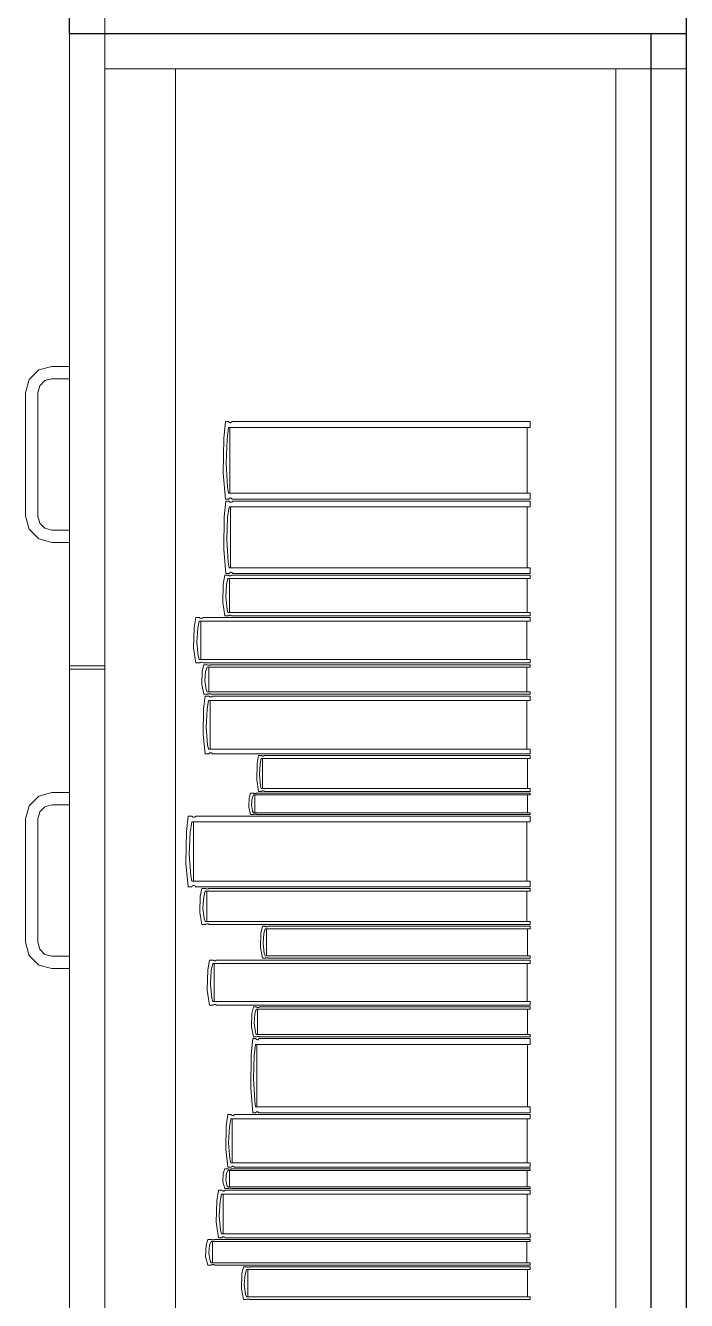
# Model space of a CAD drawing. Header units: inches. Extents: x -38 to 5698, y -33 to 92.
# Drawn here: x 128.308 to 128.683, y 35.536 to 36.26 of the extents above; entities that cross this region are included whole.
import ezdxf

# ---------------------------------------------------------------- set-up
doc = ezdxf.new("R2010")
doc.units = ezdxf.units.IN
doc.header["$MEASUREMENT"] = 0
doc.set_wipeout_variables(frame=1)
doc.linetypes.add('Wipeout_Contour', pattern=[1, 0, -1])
doc.layers.add('Interior - Mobiliario', color=7, linetype='Continuous')

msp = doc.modelspace()

# ---------------------------------------------------------------- linework, layer by layer
at = {"layer": 'Interior - Mobiliario', "color": 175, "linetype": 'Continuous', "lineweight": 13}
for p, q in [((128.66299, 36.255), (128.35299, 36.255)), ((128.35299, 36.255), (128.35299, 34.795)), ((128.66299, 34.795), (128.66299, 36.255)), ((128.39299, 36.235), (128.35299, 36.235)), ((128.35299, 36.235), (128.35299, 34.815)), ((128.64299, 36.235), (128.39299, 36.235)), ((128.39299, 34.815), (128.39299, 36.235)), ((128.64299, 36.235), (128.64299, 34.815)), ((128.31, 36.0585), (128.31549, 36.06399)), ((128.31549, 36.06399), (128.32299, 36.066)), ((128.32299, 36.066), (128.33299, 36.066)), ((128.33299, 36.066), (128.33299, 36.059)), ((128.30799, 36.051), (128.31, 36.0585)), ((128.31606, 36.055), (128.31499, 36.051)), ((128.31899, 36.05793), (128.31606, 36.055)), ((128.32299, 36.059), (128.31899, 36.05793)), ((128.33299, 36.059), (128.32299, 36.059)), ((128.30799, 35.981), (128.30799, 36.051)), ((128.31499, 36.051), (128.31499, 35.981)), ((128.42137, 36.03473), (128.42042, 36.02504)), ((128.42325, 36.03473), (128.42137, 36.03473)), ((128.4223, 36.02457), (128.4231, 36.03119)), ((128.4231, 36.03119), (128.59433, 36.03119)), ((128.42334, 36.03455), (128.42325, 36.03473)), ((128.42356, 36.03429), (128.42334, 36.03455)), ((128.4238, 36.0341), (128.42356, 36.03429)), ((128.42405, 36.034), (128.4238, 36.0341)), ((128.42396, 36.03119), (128.42396, 35.99408)), ((128.4243, 36.03399), (128.42405, 36.034)), ((128.42456, 36.03407), (128.4243, 36.03399)), ((128.4248, 36.03424), (128.42456, 36.03407)), ((128.42502, 36.03449), (128.4248, 36.03424)), ((128.42516, 36.03473), (128.42502, 36.03449)), ((128.59433, 36.03473), (128.42516, 36.03473)), ((128.5926, 35.99408), (128.5926, 36.03119)), ((128.59433, 36.03119), (128.59433, 36.03473)), ((128.42042, 36.02504), (128.42021, 36.00528)), ((128.42186, 36.01097), (128.4223, 36.02457)), ((128.42258, 35.99743), (128.42186, 36.01097)), ((128.42021, 36.00528), (128.42137, 35.99054)), ((128.4231, 35.99408), (128.42258, 35.99743)), ((128.42171, 35.98954), (128.42077, 35.98051)), ((128.42137, 35.99054), (128.42325, 35.99054)), ((128.42359, 35.98954), (128.42171, 35.98954)), ((128.59433, 35.99408), (128.4231, 35.99408)), ((128.42325, 35.99054), (128.42339, 35.99078)), ((128.42339, 35.99078), (128.42361, 35.99103)), ((128.42369, 35.98938), (128.42359, 35.98954)), ((128.42361, 35.99103), (128.42385, 35.9912)), ((128.4239, 35.98913), (128.42369, 35.98938)), ((128.42385, 35.9912), (128.42411, 35.99128)), ((128.42414, 35.98896), (128.4239, 35.98913)), ((128.42411, 35.99128), (128.42436, 35.99127)), ((128.42439, 35.98886), (128.42414, 35.98896)), ((128.42436, 35.99127), (128.42461, 35.99117)), ((128.42465, 35.98885), (128.42439, 35.98886)), ((128.42461, 35.99117), (128.42485, 35.99098)), ((128.4249, 35.98893), (128.42465, 35.98885)), ((128.42485, 35.99098), (128.42507, 35.99071)), ((128.42514, 35.98909), (128.4249, 35.98893)), ((128.42507, 35.99071), (128.42516, 35.99054)), ((128.42536, 35.98932), (128.42514, 35.98909)), ((128.42516, 35.99054), (128.59433, 35.99054)), ((128.4255, 35.98954), (128.42536, 35.98932)), ((128.59433, 35.98954), (128.4255, 35.98954)), ((128.59433, 35.99054), (128.59433, 35.99408)), ((128.59433, 35.98625), (128.59433, 35.98954)), ((128.31, 35.9735), (128.30799, 35.981)), ((128.31499, 35.981), (128.31606, 35.977)), ((128.42077, 35.98051), (128.42056, 35.96211)), ((128.42221, 35.96742), (128.42265, 35.98009)), ((128.42265, 35.98009), (128.42344, 35.98625)), ((128.42344, 35.98625), (128.59433, 35.98625)), ((128.4243, 35.98625), (128.4243, 35.95168)), ((128.59261, 35.95168), (128.59261, 35.98625)), ((128.31549, 35.96801), (128.31, 35.9735)), ((128.31606, 35.977), (128.31899, 35.97407)), ((128.31899, 35.97407), (128.32299, 35.973)), ((128.32299, 35.973), (128.33299, 35.973)), ((128.33299, 35.973), (128.33299, 35.966)), ((128.32299, 35.966), (128.31549, 35.96801)), ((128.33299, 35.966), (128.32299, 35.966)), ((128.42293, 35.9548), (128.42221, 35.96742)), ((128.42056, 35.96211), (128.42171, 35.94838)), ((128.42344, 35.95168), (128.42293, 35.9548)), ((128.59433, 35.95168), (128.42344, 35.95168)), ((128.59433, 35.94838), (128.59433, 35.95168)), ((128.42113, 35.94738), (128.42018, 35.94232)), ((128.42301, 35.94738), (128.42113, 35.94738)), ((128.42171, 35.94838), (128.42359, 35.94838)), ((128.42206, 35.94208), (128.42286, 35.94554)), ((128.42286, 35.94554), (128.59433, 35.94554)), ((128.4231, 35.94729), (128.42301, 35.94738)), ((128.42332, 35.94715), (128.4231, 35.94729)), ((128.42356, 35.94706), (128.42332, 35.94715)), ((128.42381, 35.947), (128.42356, 35.94706)), ((128.42359, 35.94838), (128.42373, 35.9486)), ((128.42372, 35.94554), (128.42372, 35.92614)), ((128.42373, 35.9486), (128.42396, 35.94884)), ((128.42407, 35.947), (128.42381, 35.947)), ((128.42396, 35.94884), (128.4242, 35.949)), ((128.42432, 35.94704), (128.42407, 35.947)), ((128.4242, 35.949), (128.42445, 35.94907)), ((128.42456, 35.94713), (128.42432, 35.94704)), ((128.42445, 35.94907), (128.4247, 35.94906)), ((128.42479, 35.94726), (128.42456, 35.94713)), ((128.4247, 35.94906), (128.42495, 35.94897)), ((128.42493, 35.94738), (128.42479, 35.94726)), ((128.59433, 35.94738), (128.42493, 35.94738)), ((128.42495, 35.94897), (128.42519, 35.94879)), ((128.42519, 35.94879), (128.42541, 35.94854)), ((128.42541, 35.94854), (128.4255, 35.94838)), ((128.4255, 35.94838), (128.59433, 35.94838)), ((128.5926, 35.92614), (128.5926, 35.94554)), ((128.59433, 35.94554), (128.59433, 35.94738)), ((128.42018, 35.94232), (128.41996, 35.93199)), ((128.42162, 35.93497), (128.42206, 35.94208)), ((128.41996, 35.93199), (128.42113, 35.92429)), ((128.42234, 35.92789), (128.42162, 35.93497)), ((128.40463, 35.92329), (128.4036, 35.91765)), ((128.4067, 35.92329), (128.40463, 35.92329)), ((128.4068, 35.92319), (128.4067, 35.92329)), ((128.40704, 35.92303), (128.4068, 35.92319)), ((128.4073, 35.92293), (128.40704, 35.92303)), ((128.40758, 35.92287), (128.4073, 35.92293)), ((128.40786, 35.92286), (128.40758, 35.92287)), ((128.40813, 35.92291), (128.40786, 35.92286)), ((128.4084, 35.92301), (128.40813, 35.92291)), ((128.40864, 35.92315), (128.4084, 35.92301)), ((128.4088, 35.92329), (128.40864, 35.92315)), ((128.59433, 35.92329), (128.4088, 35.92329)), ((128.42113, 35.92429), (128.42301, 35.92429)), ((128.42286, 35.92614), (128.42234, 35.92789)), ((128.59433, 35.92614), (128.42286, 35.92614)), ((128.42301, 35.92429), (128.42315, 35.92441)), ((128.42315, 35.92441), (128.42338, 35.92455)), ((128.42338, 35.92455), (128.42362, 35.92463)), ((128.42362, 35.92463), (128.42387, 35.92468)), ((128.42387, 35.92468), (128.42412, 35.92467)), ((128.42412, 35.92467), (128.42437, 35.92462)), ((128.42437, 35.92462), (128.42461, 35.92452)), ((128.42461, 35.92452), (128.42483, 35.92438)), ((128.42483, 35.92438), (128.42493, 35.92429)), ((128.42493, 35.92429), (128.59433, 35.92429)), ((128.59433, 35.92429), (128.59433, 35.92614)), ((128.59433, 35.92123), (128.59433, 35.92329)), ((128.4036, 35.91765), (128.40336, 35.90613)), ((128.40518, 35.90945), (128.40566, 35.91738)), ((128.40566, 35.91738), (128.40653, 35.92123)), ((128.40653, 35.92123), (128.59433, 35.92123)), ((128.40748, 35.92123), (128.40748, 35.89961)), ((128.59244, 35.89961), (128.59244, 35.92123)), ((128.40597, 35.90156), (128.40518, 35.90945)), ((128.40336, 35.90613), (128.40463, 35.89755)), ((128.40653, 35.89961), (128.40597, 35.90156)), ((128.33299, 35.896), (128.35299, 35.896)), ((128.33299, 35.535), (128.33299, 35.894)), ((128.33299, 35.894), (128.35299, 35.894)), ((128.35299, 35.535), (128.35299, 35.894)), ((128.40463, 35.89755), (128.4067, 35.89755)), ((128.59433, 35.89961), (128.40653, 35.89961)), ((128.4067, 35.89755), (128.40685, 35.89769)), ((128.40685, 35.89769), (128.4071, 35.89783)), ((128.4071, 35.89783), (128.40736, 35.89793)), ((128.40736, 35.89793), (128.40764, 35.89798)), ((128.40764, 35.89798), (128.40792, 35.89797)), ((128.40792, 35.89797), (128.40819, 35.89792)), ((128.40816, 35.89287), (128.40793, 35.88538)), ((128.40918, 35.89655), (128.40816, 35.89287)), ((128.40819, 35.89792), (128.40845, 35.89781)), ((128.40845, 35.89781), (128.40869, 35.89765)), ((128.40869, 35.89765), (128.4088, 35.89755)), ((128.4088, 35.89755), (128.59433, 35.89755)), ((128.41119, 35.89655), (128.40918, 35.89655)), ((128.41018, 35.8927), (128.41103, 35.89521)), ((128.41103, 35.89521), (128.59433, 35.89521)), ((128.41129, 35.89648), (128.41119, 35.89655)), ((128.41153, 35.89638), (128.41129, 35.89648)), ((128.41178, 35.89631), (128.41153, 35.89638)), ((128.41205, 35.89627), (128.41178, 35.89631)), ((128.41195, 35.89521), (128.41195, 35.88113)), ((128.41232, 35.89627), (128.41205, 35.89627)), ((128.41259, 35.8963), (128.41232, 35.89627)), ((128.41285, 35.89636), (128.41259, 35.8963)), ((128.41309, 35.89646), (128.41285, 35.89636)), ((128.41324, 35.89655), (128.41309, 35.89646)), ((128.59433, 35.89655), (128.41324, 35.89655)), ((128.59248, 35.88113), (128.59248, 35.89521)), ((128.59433, 35.89755), (128.59433, 35.89961)), ((128.59433, 35.89521), (128.59433, 35.89655)), ((128.40971, 35.88754), (128.41018, 35.8927)), ((128.41048, 35.8824), (128.40971, 35.88754)), ((128.40793, 35.88538), (128.40918, 35.87978)), ((128.40999, 35.87878), (128.40898, 35.87159)), ((128.40918, 35.87978), (128.41119, 35.87978)), ((128.412, 35.87878), (128.40999, 35.87878)), ((128.41103, 35.88113), (128.41048, 35.8824)), ((128.59433, 35.88113), (128.41103, 35.88113)), ((128.41119, 35.87978), (128.41134, 35.87987)), ((128.41134, 35.87987), (128.41158, 35.87997)), ((128.41158, 35.87997), (128.41184, 35.88003)), ((128.41184, 35.88003), (128.41211, 35.88006)), ((128.4121, 35.87866), (128.412, 35.87878)), ((128.41233, 35.87846), (128.4121, 35.87866)), ((128.41211, 35.88006), (128.41238, 35.88006)), ((128.41258, 35.87832), (128.41233, 35.87846)), ((128.41238, 35.88006), (128.41265, 35.88002)), ((128.41265, 35.88002), (128.4129, 35.87995)), ((128.4129, 35.87995), (128.41314, 35.87985)), ((128.41314, 35.87985), (128.41324, 35.87978)), ((128.41324, 35.87978), (128.59433, 35.87978)), ((128.41365, 35.87842), (128.41339, 35.8783)), ((128.41389, 35.87861), (128.41365, 35.87842)), ((128.41404, 35.87878), (128.41389, 35.87861)), ((128.59433, 35.87878), (128.41404, 35.87878)), ((128.59433, 35.87978), (128.59433, 35.88113)), ((128.59433, 35.87616), (128.59433, 35.87878)), ((128.40898, 35.87159), (128.40875, 35.85692)), ((128.41052, 35.86115), (128.41099, 35.87125)), ((128.41099, 35.87125), (128.41183, 35.87616)), ((128.41183, 35.87616), (128.59433, 35.87616)), ((128.41285, 35.87824), (128.41258, 35.87832)), ((128.41276, 35.87616), (128.41276, 35.84861)), ((128.41312, 35.87824), (128.41285, 35.87824)), ((128.41339, 35.8783), (128.41312, 35.87824)), ((128.59249, 35.84861), (128.59249, 35.87616)), ((128.40875, 35.85692), (128.40999, 35.84599)), ((128.41129, 35.8511), (128.41052, 35.86115)), ((128.41183, 35.84861), (128.41129, 35.8511)), ((128.40999, 35.84599), (128.412, 35.84599)), ((128.59433, 35.84861), (128.41183, 35.84861)), ((128.412, 35.84599), (128.41215, 35.84616)), ((128.41215, 35.84616), (128.41239, 35.84635)), ((128.41239, 35.84635), (128.41264, 35.84647)), ((128.41264, 35.84647), (128.41291, 35.84653)), ((128.41291, 35.84653), (128.41318, 35.84653)), ((128.41318, 35.84653), (128.41345, 35.84645)), ((128.41345, 35.84645), (128.4137, 35.84631)), ((128.4137, 35.84631), (128.41393, 35.84611)), ((128.41393, 35.84611), (128.41404, 35.84599)), ((128.41404, 35.84599), (128.59433, 35.84599)), ((128.44022, 35.84499), (128.43938, 35.84052)), ((128.44189, 35.84499), (128.44022, 35.84499)), ((128.44105, 35.8403), (128.44176, 35.84336)), ((128.44176, 35.84336), (128.59433, 35.84336)), ((128.44198, 35.84491), (128.44189, 35.84499)), ((128.44217, 35.84478), (128.44198, 35.84491)), ((128.44239, 35.8447), (128.44217, 35.84478)), ((128.44261, 35.84465), (128.44239, 35.8447)), ((128.44253, 35.84336), (128.44253, 35.82624)), ((128.44284, 35.84465), (128.44261, 35.84465)), ((128.44306, 35.84468), (128.44284, 35.84465)), ((128.44328, 35.84476), (128.44306, 35.84468)), ((128.44347, 35.84488), (128.44328, 35.84476)), ((128.4436, 35.84499), (128.44347, 35.84488)), ((128.59433, 35.84499), (128.4436, 35.84499)), ((128.59279, 35.82624), (128.59279, 35.84336)), ((128.59433, 35.84599), (128.59433, 35.84861)), ((128.59433, 35.84336), (128.59433, 35.84499)), ((128.43938, 35.84052), (128.43918, 35.8314)), ((128.44066, 35.83403), (128.44105, 35.8403)), ((128.43918, 35.8314), (128.44022, 35.82461)), ((128.4413, 35.82778), (128.44066, 35.83403)), ((128.44176, 35.82624), (128.4413, 35.82778)), ((128.31549, 35.82199), (128.31, 35.8165)), ((128.32299, 35.824), (128.31549, 35.82199)), ((128.33299, 35.824), (128.32299, 35.824)), ((128.33299, 35.817), (128.33299, 35.824)), ((128.43484, 35.82097), (128.43464, 35.81558)), ((128.43571, 35.82361), (128.43484, 35.82097)), ((128.43743, 35.82361), (128.43571, 35.82361)), ((128.43616, 35.81714), (128.43656, 35.82084)), ((128.43656, 35.82084), (128.43729, 35.82264)), ((128.43729, 35.82264), (128.59433, 35.82264)), ((128.43752, 35.82356), (128.43743, 35.82361)), ((128.43772, 35.82349), (128.43752, 35.82356)), ((128.43794, 35.82344), (128.43772, 35.82349)), ((128.43817, 35.82341), (128.43794, 35.82344)), ((128.43809, 35.82264), (128.43809, 35.81253)), ((128.4384, 35.82341), (128.43817, 35.82341)), ((128.43863, 35.82343), (128.4384, 35.82341)), ((128.43885, 35.82347), (128.43863, 35.82343)), ((128.43906, 35.82354), (128.43885, 35.82347)), ((128.43919, 35.82361), (128.43906, 35.82354)), ((128.59433, 35.82361), (128.43919, 35.82361)), ((128.44022, 35.82461), (128.44189, 35.82461)), ((128.59433, 35.82624), (128.44176, 35.82624)), ((128.44189, 35.82461), (128.44202, 35.82472)), ((128.44202, 35.82472), (128.44222, 35.82483)), ((128.44222, 35.82483), (128.44243, 35.82491)), ((128.44243, 35.82491), (128.44266, 35.82495)), ((128.44266, 35.82495), (128.44289, 35.82494)), ((128.44289, 35.82494), (128.44311, 35.8249)), ((128.44311, 35.8249), (128.44332, 35.82481)), ((128.44332, 35.82481), (128.44351, 35.82469)), ((128.44351, 35.82469), (128.4436, 35.82461)), ((128.4436, 35.82461), (128.59433, 35.82461)), ((128.59275, 35.81253), (128.59275, 35.82264)), ((128.59433, 35.82461), (128.59433, 35.82624)), ((128.59433, 35.82264), (128.59433, 35.82361)), ((128.31, 35.8165), (128.30799, 35.809)), ((128.31606, 35.813), (128.31899, 35.81593)), ((128.31899, 35.81593), (128.32299, 35.817)), ((128.32299, 35.817), (128.33299, 35.817)), ((128.43464, 35.81558), (128.43571, 35.81157)), ((128.43682, 35.81344), (128.43616, 35.81714)), ((128.43729, 35.81253), (128.43682, 35.81344)), ((128.30799, 35.809), (128.30799, 35.739)), ((128.31499, 35.809), (128.31606, 35.813)), ((128.31499, 35.739), (128.31499, 35.809)), ((128.40032, 35.81057), (128.39926, 35.80178)), ((128.40243, 35.81057), (128.40032, 35.81057)), ((128.40137, 35.80137), (128.40226, 35.80736)), ((128.40226, 35.80736), (128.59433, 35.80736)), ((128.40254, 35.81041), (128.40243, 35.81057)), ((128.40278, 35.81017), (128.40254, 35.81041)), ((128.40305, 35.81), (128.40278, 35.81017)), ((128.40333, 35.80991), (128.40305, 35.81)), ((128.40323, 35.80736), (128.40323, 35.77372)), ((128.40362, 35.8099), (128.40333, 35.80991)), ((128.4039, 35.80997), (128.40362, 35.8099)), ((128.40417, 35.81012), (128.4039, 35.80997)), ((128.40442, 35.81035), (128.40417, 35.81012)), ((128.40458, 35.81057), (128.40442, 35.81035)), ((128.59433, 35.81057), (128.40458, 35.81057)), ((128.43571, 35.81157), (128.43743, 35.81157)), ((128.59433, 35.81253), (128.43729, 35.81253)), ((128.43743, 35.81157), (128.43756, 35.81163)), ((128.43756, 35.81163), (128.43777, 35.8117)), ((128.43777, 35.8117), (128.43799, 35.81175)), ((128.43799, 35.81175), (128.43822, 35.81177)), ((128.43822, 35.81177), (128.43845, 35.81177)), ((128.43845, 35.81177), (128.43868, 35.81174)), ((128.43868, 35.81174), (128.4389, 35.81169)), ((128.4389, 35.81169), (128.4391, 35.81162)), ((128.4391, 35.81162), (128.43919, 35.81157)), ((128.43919, 35.81157), (128.59433, 35.81157)), ((128.59239, 35.77372), (128.59239, 35.80736)), ((128.59433, 35.81157), (128.59433, 35.81253)), ((128.59433, 35.80736), (128.59433, 35.81057)), ((128.39926, 35.80178), (128.39902, 35.78387)), ((128.40088, 35.78904), (128.40137, 35.80137)), ((128.40169, 35.77676), (128.40088, 35.78904)), ((128.39902, 35.78387), (128.40032, 35.77051)), ((128.40032, 35.77051), (128.40243, 35.77051)), ((128.40226, 35.77372), (128.40169, 35.77676)), ((128.59433, 35.77372), (128.40226, 35.77372)), ((128.40243, 35.77051), (128.40259, 35.77073)), ((128.40259, 35.77073), (128.40284, 35.77096)), ((128.40284, 35.77096), (128.40311, 35.77111)), ((128.40311, 35.77111), (128.40339, 35.77118)), ((128.40339, 35.77118), (128.40368, 35.77118)), ((128.40368, 35.77118), (128.40396, 35.77108)), ((128.40396, 35.77108), (128.40423, 35.77091)), ((128.40423, 35.77091), (128.40447, 35.77067)), ((128.40447, 35.77067), (128.40458, 35.77051)), ((128.40458, 35.77051), (128.59433, 35.77051)), ((128.59433, 35.77051), (128.59433, 35.77372)), ((128.40707, 35.76503), (128.40684, 35.75588)), ((128.40809, 35.76951), (128.40707, 35.76503)), ((128.41012, 35.76951), (128.40809, 35.76951)), ((128.40862, 35.75852), (128.4091, 35.76482)), ((128.4091, 35.76482), (128.40995, 35.76788)), ((128.40995, 35.76788), (128.59433, 35.76788)), ((128.41022, 35.76944), (128.41012, 35.76951)), ((128.41046, 35.76931), (128.41022, 35.76944)), ((128.41071, 35.76922), (128.41046, 35.76931)), ((128.41098, 35.76918), (128.41071, 35.76922)), ((128.41089, 35.76788), (128.41089, 35.7507)), ((128.41126, 35.76917), (128.41098, 35.76918)), ((128.41153, 35.76921), (128.41126, 35.76917)), ((128.41179, 35.76929), (128.41153, 35.76921)), ((128.41203, 35.76941), (128.41179, 35.76929)), ((128.41218, 35.76951), (128.41203, 35.76941)), ((128.59433, 35.76951), (128.41218, 35.76951)), ((128.59247, 35.7507), (128.59247, 35.76788)), ((128.59433, 35.76788), (128.59433, 35.76951)), ((128.40684, 35.75588), (128.40809, 35.74907)), ((128.4094, 35.75225), (128.40862, 35.75852)), ((128.40809, 35.74907), (128.41012, 35.74907)), ((128.40995, 35.7507), (128.4094, 35.75225)), ((128.59433, 35.7507), (128.40995, 35.7507)), ((128.41012, 35.74907), (128.41027, 35.74918)), ((128.41027, 35.74918), (128.41051, 35.74929)), ((128.41051, 35.74929), (128.41077, 35.74937)), ((128.41077, 35.74937), (128.41104, 35.74941)), ((128.41104, 35.74941), (128.41132, 35.7494)), ((128.41132, 35.7494), (128.41159, 35.74936)), ((128.41159, 35.74936), (128.41184, 35.74927)), ((128.41184, 35.74927), (128.41208, 35.74914)), ((128.41208, 35.74914), (128.41218, 35.74907)), ((128.41218, 35.74907), (128.59433, 35.74907)), ((128.44238, 35.74807), (128.44155, 35.74408)), ((128.44403, 35.74807), (128.44238, 35.74807)), ((128.44412, 35.74799), (128.44403, 35.74807)), ((128.44431, 35.74788), (128.44412, 35.74799)), ((128.44571, 35.74807), (128.44559, 35.74797)), ((128.59433, 35.74807), (128.44571, 35.74807)), ((128.59433, 35.74907), (128.59433, 35.7507)), ((128.59433, 35.74661), (128.59433, 35.74807)), ((128.44155, 35.74408), (128.44136, 35.73594)), ((128.44281, 35.73829), (128.4432, 35.74389)), ((128.4432, 35.74389), (128.4439, 35.74661)), ((128.4439, 35.74661), (128.59433, 35.74661)), ((128.44452, 35.74781), (128.44431, 35.74788)), ((128.44474, 35.74777), (128.44452, 35.74781)), ((128.44466, 35.74661), (128.44466, 35.73133)), ((128.44496, 35.74776), (128.44474, 35.74777)), ((128.44518, 35.74779), (128.44496, 35.74776)), ((128.44539, 35.74786), (128.44518, 35.74779)), ((128.44559, 35.74797), (128.44539, 35.74786)), ((128.59281, 35.73133), (128.59281, 35.74661)), ((128.30799, 35.739), (128.31, 35.7315)), ((128.31606, 35.735), (128.31499, 35.739)), ((128.31899, 35.73207), (128.31606, 35.735)), ((128.44136, 35.73594), (128.44238, 35.72987)), ((128.44345, 35.73271), (128.44281, 35.73829)), ((128.31, 35.7315), (128.31549, 35.72601)), ((128.32299, 35.731), (128.31899, 35.73207)), ((128.33299, 35.731), (128.32299, 35.731)), ((128.33299, 35.724), (128.33299, 35.731)), ((128.41235, 35.72887), (128.41135, 35.72325)), ((128.41432, 35.72887), (128.41235, 35.72887)), ((128.41333, 35.72298), (128.41417, 35.72682)), ((128.41417, 35.72682), (128.59433, 35.72682)), ((128.41442, 35.72877), (128.41432, 35.72887)), ((128.41465, 35.72862), (128.41442, 35.72877)), ((128.41491, 35.72851), (128.41465, 35.72862)), ((128.41517, 35.72845), (128.41491, 35.72851)), ((128.41508, 35.72682), (128.41508, 35.70527)), ((128.41544, 35.72844), (128.41517, 35.72845)), ((128.4157, 35.72849), (128.41544, 35.72844)), ((128.41596, 35.72859), (128.4157, 35.72849)), ((128.41619, 35.72873), (128.41596, 35.72859)), ((128.41634, 35.72887), (128.41619, 35.72873)), ((128.59433, 35.72887), (128.41634, 35.72887)), ((128.44238, 35.72987), (128.44403, 35.72987)), ((128.4439, 35.73133), (128.44345, 35.73271)), ((128.59433, 35.73133), (128.4439, 35.73133)), ((128.44403, 35.72987), (128.44416, 35.72997)), ((128.44416, 35.72997), (128.44435, 35.73007)), ((128.44435, 35.73007), (128.44456, 35.73014)), ((128.44456, 35.73014), (128.44479, 35.73018)), ((128.44479, 35.73018), (128.44501, 35.73017)), ((128.44501, 35.73017), (128.44523, 35.73013)), ((128.44523, 35.73013), (128.44544, 35.73005)), ((128.44544, 35.73005), (128.44563, 35.72994)), ((128.44563, 35.72994), (128.44571, 35.72987)), ((128.44571, 35.72987), (128.59433, 35.72987)), ((128.59251, 35.70527), (128.59251, 35.72682)), ((128.59433, 35.72987), (128.59433, 35.73133)), ((128.59433, 35.72682), (128.59433, 35.72887)), ((128.31549, 35.72601), (128.32299, 35.724)), ((128.32299, 35.724), (128.33299, 35.724)), ((128.41135, 35.72325), (128.41112, 35.71177)), ((128.41287, 35.71508), (128.41333, 35.72298)), ((128.41363, 35.70722), (128.41287, 35.71508)), ((128.41112, 35.71177), (128.41235, 35.70322)), ((128.41417, 35.70527), (128.41363, 35.70722)), ((128.59433, 35.70527), (128.41417, 35.70527)), ((128.59433, 35.70322), (128.59433, 35.70527)), ((128.41235, 35.70322), (128.41432, 35.70322)), ((128.41432, 35.70322), (128.41447, 35.70336)), ((128.41447, 35.70336), (128.41471, 35.7035)), ((128.41471, 35.7035), (128.41496, 35.7036)), ((128.41496, 35.7036), (128.41523, 35.70365)), ((128.41523, 35.70365), (128.4155, 35.70364)), ((128.4155, 35.70364), (128.41576, 35.70358)), ((128.41576, 35.70358), (128.41601, 35.70347)), ((128.41601, 35.70347), (128.41624, 35.70332)), ((128.41624, 35.70332), (128.41634, 35.70322)), ((128.41634, 35.70322), (128.59433, 35.70322)), ((128.43642, 35.69849), (128.43622, 35.6909)), ((128.43728, 35.70222), (128.43642, 35.69849)), ((128.43899, 35.70222), (128.43728, 35.70222)), ((128.43773, 35.69309), (128.43813, 35.69832)), ((128.43813, 35.69832), (128.43885, 35.70086)), ((128.43885, 35.70086), (128.59433, 35.70086)), ((128.43907, 35.70215), (128.43899, 35.70222)), ((128.43927, 35.70205), (128.43907, 35.70215)), ((128.43949, 35.70198), (128.43927, 35.70205)), ((128.43972, 35.70194), (128.43949, 35.70198)), ((128.43964, 35.70086), (128.43964, 35.6866)), ((128.43995, 35.70193), (128.43972, 35.70194)), ((128.44018, 35.70197), (128.43995, 35.70193)), ((128.44039, 35.70203), (128.44018, 35.70197)), ((128.4406, 35.70213), (128.44039, 35.70203)), ((128.44073, 35.70222), (128.4406, 35.70213)), ((128.59433, 35.70222), (128.44073, 35.70222)), ((128.59276, 35.6866), (128.59276, 35.70086)), ((128.59433, 35.70086), (128.59433, 35.70222)), ((128.43622, 35.6909), (128.43728, 35.68524)), ((128.43838, 35.68788), (128.43773, 35.69309)), ((128.43689, 35.68424), (128.43603, 35.67498)), ((128.4386, 35.68424), (128.43689, 35.68424)), ((128.43728, 35.68524), (128.43899, 35.68524)), ((128.43885, 35.6866), (128.43838, 35.68788)), ((128.43869, 35.68407), (128.4386, 35.68424)), ((128.43889, 35.68382), (128.43869, 35.68407)), ((128.59433, 35.6866), (128.43885, 35.6866)), ((128.43911, 35.68364), (128.43889, 35.68382)), ((128.43899, 35.68524), (128.43912, 35.68533)), ((128.43933, 35.68354), (128.43911, 35.68364)), ((128.43912, 35.68533), (128.43932, 35.68542)), ((128.43932, 35.68542), (128.43954, 35.68549)), ((128.43957, 35.68353), (128.43933, 35.68354)), ((128.43954, 35.68549), (128.43977, 35.68552)), ((128.4398, 35.68361), (128.43957, 35.68353)), ((128.43977, 35.68552), (128.44, 35.68552)), ((128.44002, 35.68377), (128.4398, 35.68361)), ((128.44, 35.68552), (128.44022, 35.68548)), ((128.44022, 35.68401), (128.44002, 35.68377)), ((128.44022, 35.68548), (128.44044, 35.68541)), ((128.44035, 35.68424), (128.44022, 35.68401)), ((128.59433, 35.68424), (128.44035, 35.68424)), ((128.44044, 35.68541), (128.44064, 35.6853)), ((128.44064, 35.6853), (128.44073, 35.68524)), ((128.44073, 35.68524), (128.59433, 35.68524)), ((128.59433, 35.68524), (128.59433, 35.6866)), ((128.59433, 35.68086), (128.59433, 35.68424)), ((128.43774, 35.67454), (128.43847, 35.68086)), ((128.43847, 35.68086), (128.59433, 35.68086)), ((128.43925, 35.68086), (128.43925, 35.64542)), ((128.59276, 35.64542), (128.59276, 35.68086)), ((128.43603, 35.67498), (128.43584, 35.65611)), ((128.43734, 35.66156), (128.43774, 35.67454)), ((128.438, 35.64862), (128.43734, 35.66156)), ((128.43584, 35.65611), (128.43689, 35.64204)), ((128.43847, 35.64542), (128.438, 35.64862)), ((128.42273, 35.64104), (128.4218, 35.6345)), ((128.4246, 35.64104), (128.42273, 35.64104)), ((128.42469, 35.64093), (128.4246, 35.64104)), ((128.42491, 35.64075), (128.42469, 35.64093)), ((128.42515, 35.64062), (128.42491, 35.64075)), ((128.4254, 35.64055), (128.42515, 35.64062)), ((128.42565, 35.64054), (128.4254, 35.64055)), ((128.4259, 35.6406), (128.42565, 35.64054)), ((128.42614, 35.64071), (128.4259, 35.6406)), ((128.42636, 35.64088), (128.42614, 35.64071)), ((128.4265, 35.64104), (128.42636, 35.64088)), ((128.59433, 35.64104), (128.4265, 35.64104)), ((128.43689, 35.64204), (128.4386, 35.64204)), ((128.59433, 35.64542), (128.43847, 35.64542)), ((128.4386, 35.64204), (128.43873, 35.64227)), ((128.43873, 35.64227), (128.43894, 35.64251)), ((128.43894, 35.64251), (128.43916, 35.64267)), ((128.43916, 35.64267), (128.43939, 35.64275)), ((128.43939, 35.64275), (128.43962, 35.64274)), ((128.43962, 35.64274), (128.43985, 35.64264)), ((128.43985, 35.64264), (128.44006, 35.64246)), ((128.44006, 35.64246), (128.44026, 35.64221)), ((128.44026, 35.64221), (128.44035, 35.64204)), ((128.44035, 35.64204), (128.59433, 35.64204)), ((128.59433, 35.64204), (128.59433, 35.64542)), ((128.59433, 35.63866), (128.59433, 35.64104)), ((128.4218, 35.6345), (128.42158, 35.62116)), ((128.42323, 35.62501), (128.42366, 35.63419)), ((128.42366, 35.63419), (128.42445, 35.63866)), ((128.42445, 35.63866), (128.59433, 35.63866)), ((128.42531, 35.63866), (128.42531, 35.6136)), ((128.59262, 35.6136), (128.59262, 35.63866)), ((128.42394, 35.61586), (128.42323, 35.62501)), ((128.42158, 35.62116), (128.42273, 35.61121)), ((128.42273, 35.61121), (128.4246, 35.61121)), ((128.42445, 35.6136), (128.42394, 35.61586)), ((128.59433, 35.6136), (128.42445, 35.6136)), ((128.4246, 35.61121), (128.42474, 35.61137)), ((128.42474, 35.61137), (128.42496, 35.61154)), ((128.42496, 35.61154), (128.4252, 35.61165)), ((128.4252, 35.61165), (128.42545, 35.61171)), ((128.42545, 35.61171), (128.4257, 35.6117)), ((128.4257, 35.6117), (128.42595, 35.61163)), ((128.42595, 35.61163), (128.42619, 35.61151)), ((128.42619, 35.61151), (128.4264, 35.61132)), ((128.4264, 35.61132), (128.4265, 35.61121)), ((128.4265, 35.61121), (128.59433, 35.61121)), ((128.59433, 35.61121), (128.59433, 35.6136)), ((128.42011, 35.60777), (128.4199, 35.6028)), ((128.42106, 35.61021), (128.42011, 35.60777)), ((128.42294, 35.61021), (128.42106, 35.61021)), ((128.42156, 35.60423), (128.422, 35.60766)), ((128.42228, 35.60083), (128.42156, 35.60423)), ((128.422, 35.60766), (128.42279, 35.60932)), ((128.42279, 35.60932), (128.59433, 35.60932)), ((128.42304, 35.61017), (128.42294, 35.61021)), ((128.42326, 35.6101), (128.42304, 35.61017)), ((128.4235, 35.61005), (128.42326, 35.6101)), ((128.42375, 35.61003), (128.4235, 35.61005)), ((128.42366, 35.60932), (128.42366, 35.59998)), ((128.424, 35.61002), (128.42375, 35.61003)), ((128.42426, 35.61004), (128.424, 35.61002)), ((128.4245, 35.61009), (128.42426, 35.61004)), ((128.42472, 35.61015), (128.4245, 35.61009)), ((128.42486, 35.61021), (128.42472, 35.61015)), ((128.59433, 35.61021), (128.42486, 35.61021)), ((128.5926, 35.59998), (128.5926, 35.60932)), ((128.59433, 35.60932), (128.59433, 35.61021)), ((128.41741, 35.59809), (128.41644, 35.59219)), ((128.41934, 35.59809), (128.41741, 35.59809)), ((128.41837, 35.59191), (128.41918, 35.59594)), ((128.41918, 35.59594), (128.59433, 35.59594)), ((128.41943, 35.59799), (128.41934, 35.59809)), ((128.41966, 35.59783), (128.41943, 35.59799)), ((128.4199, 35.59771), (128.41966, 35.59783)), ((128.4199, 35.6028), (128.42106, 35.59909)), ((128.42016, 35.59765), (128.4199, 35.59771)), ((128.59256, 35.59594), (128.42007, 35.59594)), ((128.42007, 35.59594), (128.42007, 35.57332)), ((128.42042, 35.59764), (128.42016, 35.59765)), ((128.42067, 35.59769), (128.42042, 35.59764)), ((128.42092, 35.5978), (128.42067, 35.59769)), ((128.42115, 35.59795), (128.42092, 35.5978)), ((128.42106, 35.59909), (128.42294, 35.59909)), ((128.4213, 35.59809), (128.42115, 35.59795)), ((128.59433, 35.59809), (128.4213, 35.59809)), ((128.42279, 35.59998), (128.42228, 35.60083)), ((128.59433, 35.59998), (128.42279, 35.59998)), ((128.42294, 35.59909), (128.42309, 35.59915)), ((128.42309, 35.59915), (128.42331, 35.59922)), ((128.42331, 35.59922), (128.42355, 35.59926)), ((128.42355, 35.59926), (128.4238, 35.59928)), ((128.4238, 35.59928), (128.42406, 35.59928)), ((128.42406, 35.59928), (128.42431, 35.59925)), ((128.42431, 35.59925), (128.42455, 35.59921)), ((128.42455, 35.59921), (128.42477, 35.59914)), ((128.42477, 35.59914), (128.42486, 35.59909)), ((128.42486, 35.59909), (128.59433, 35.59909)), ((128.59256, 35.57332), (128.59256, 35.59594)), ((128.59433, 35.59909), (128.59433, 35.59998)), ((128.59433, 35.59594), (128.59433, 35.59809)), ((128.41644, 35.59219), (128.41622, 35.58015)), ((128.41792, 35.58362), (128.41837, 35.59191)), ((128.41866, 35.57536), (128.41792, 35.58362)), ((128.41622, 35.58015), (128.41741, 35.57117)), ((128.41918, 35.57332), (128.41866, 35.57536)), ((128.4104, 35.56698), (128.41017, 35.56049)), ((128.4114, 35.57017), (128.4104, 35.56698)), ((128.41339, 35.57017), (128.4114, 35.57017)), ((128.41239, 35.56683), (128.41323, 35.569)), ((128.41323, 35.569), (128.59433, 35.569)), ((128.41349, 35.57011), (128.41339, 35.57017)), ((128.41372, 35.57002), (128.41349, 35.57011)), ((128.41398, 35.56996), (128.41372, 35.57002)), ((128.41424, 35.56993), (128.41398, 35.56996)), ((128.41415, 35.569), (128.41415, 35.55681)), ((128.41451, 35.56992), (128.41424, 35.56993)), ((128.41478, 35.56995), (128.41451, 35.56992)), ((128.41503, 35.57001), (128.41478, 35.56995)), ((128.41527, 35.57009), (128.41503, 35.57001)), ((128.41542, 35.57017), (128.41527, 35.57009)), ((128.59433, 35.57017), (128.41542, 35.57017)), ((128.41741, 35.57117), (128.41934, 35.57117)), ((128.59433, 35.57332), (128.41918, 35.57332)), ((128.41934, 35.57117), (128.41948, 35.57131)), ((128.41948, 35.57131), (128.41971, 35.57146)), ((128.41971, 35.57146), (128.41996, 35.57157)), ((128.41996, 35.57157), (128.42021, 35.57162)), ((128.42007, 35.57332), (128.59256, 35.57332)), ((128.42021, 35.57162), (128.42047, 35.57161)), ((128.42047, 35.57161), (128.42073, 35.57155)), ((128.42073, 35.57155), (128.42097, 35.57143)), ((128.42097, 35.57143), (128.4212, 35.57127)), ((128.4212, 35.57127), (128.4213, 35.57117)), ((128.4213, 35.57117), (128.59433, 35.57117)), ((128.5925, 35.55681), (128.5925, 35.569)), ((128.59433, 35.57117), (128.59433, 35.57332)), ((128.59433, 35.569), (128.59433, 35.57017)), ((128.41017, 35.56049), (128.4114, 35.55565)), ((128.41193, 35.56236), (128.41239, 35.56683)), ((128.41269, 35.55791), (128.41193, 35.56236)), ((128.4114, 35.55565), (128.41339, 35.55565)), ((128.41323, 35.55681), (128.41269, 35.55791)), ((128.59433, 35.55681), (128.41323, 35.55681)), ((128.41339, 35.55565), (128.41354, 35.55572)), ((128.41354, 35.55572), (128.41378, 35.55581)), ((128.41378, 35.55581), (128.41403, 35.55586)), ((128.41403, 35.55586), (128.4143, 35.55589)), ((128.4143, 35.55589), (128.41457, 35.55589)), ((128.41457, 35.55589), (128.41483, 35.55585)), ((128.41483, 35.55585), (128.41508, 35.55579)), ((128.41508, 35.55579), (128.41532, 35.5557)), ((128.41532, 35.5557), (128.41542, 35.55565)), ((128.41542, 35.55565), (128.59433, 35.55565)), ((128.43165, 35.55465), (128.43076, 35.55056)), ((128.43342, 35.55465), (128.43165, 35.55465)), ((128.43253, 35.55036), (128.43328, 35.55316)), ((128.43328, 35.55316), (128.59433, 35.55316)), ((128.43351, 35.55457), (128.43342, 35.55465)), ((128.43372, 35.55446), (128.43351, 35.55457)), ((128.43394, 35.55438), (128.43372, 35.55446)), ((128.43417, 35.55434), (128.43394, 35.55438)), ((128.43409, 35.55316), (128.43409, 35.53749)), ((128.43441, 35.55434), (128.43417, 35.55434)), ((128.43465, 35.55437), (128.43441, 35.55434)), ((128.43488, 35.55444), (128.43465, 35.55437)), ((128.43509, 35.55455), (128.43488, 35.55444)), ((128.43522, 35.55465), (128.43509, 35.55455)), ((128.59433, 35.55465), (128.43522, 35.55465)), ((128.59271, 35.53749), (128.59271, 35.55316)), ((128.59433, 35.55565), (128.59433, 35.55681)), ((128.59433, 35.55316), (128.59433, 35.55465)), ((128.43076, 35.55056), (128.43056, 35.54222)), ((128.43212, 35.54462), (128.43253, 35.55036)), ((128.43056, 35.54222), (128.43165, 35.536)), ((128.4328, 35.53891), (128.43212, 35.54462)), ((128.43328, 35.53749), (128.4328, 35.53891)), ((128.43165, 35.536), (128.43342, 35.536)), ((128.59433, 35.53749), (128.43328, 35.53749)), ((128.43342, 35.536), (128.43355, 35.5361)), ((128.43355, 35.5361), (128.43376, 35.53621)), ((128.43376, 35.53621), (128.43399, 35.53628)), ((128.43399, 35.53628), (128.43423, 35.53631)), ((128.43423, 35.53631), (128.43447, 35.53631)), ((128.43447, 35.53631), (128.4347, 35.53626)), ((128.4347, 35.53626), (128.43493, 35.53619)), ((128.43493, 35.53619), (128.43513, 35.53607)), ((128.43513, 35.53607), (128.43522, 35.536)), ((128.43522, 35.536), (128.59433, 35.536)), ((128.59433, 35.536), (128.59433, 35.53749))]:
    msp.add_line(p, q, dxfattribs=at)

# ---------------------------------------------------------------- next in the draw order: wipeouts: each hides what was drawn before it
at = {"color": 254, "linetype": 'Wipeout_Contour', "lineweight": 0, "ltscale": 3363.93243}
msp.add_wipeout([(128.66299, 36.255), (128.66299, 34.795), (128.68299, 34.795), (128.68299, 36.255)], dxfattribs=at).dxf.layer = 'Interior - Mobiliario'

# ---------------------------------------------------------------- next in the draw order: linework, layer by layer
at = {"layer": 'Interior - Mobiliario', "color": 175, "linetype": 'Continuous', "lineweight": 30}
for p, q in [((128.66299, 36.255), (128.68299, 36.255)), ((128.66299, 34.795), (128.66299, 36.255)), ((128.68299, 34.795), (128.68299, 36.255))]:
    msp.add_line(p, q, dxfattribs=at)
at = {"layer": 'Interior - Mobiliario', "color": 175, "linetype": 'Continuous', "lineweight": 13}
for p, q in [((128.68299, 36.255), (128.66299, 36.255)), ((128.66299, 36.255), (128.66299, 34.795)), ((128.68299, 34.795), (128.68299, 36.255)), ((128.68299, 36.235), (128.64299, 36.235)), ((128.68299, 34.815), (128.68299, 36.235))]:
    msp.add_line(p, q, dxfattribs=at)

# ---------------------------------------------------------------- next in the draw order: wipeouts: each hides what was drawn before it
at = {"color": 254, "linetype": 'Wipeout_Contour', "lineweight": 0, "ltscale": 3363.398171}
msp.add_wipeout([(128.33299, 36.275), (128.33299, 36.255), (128.68299, 36.255), (128.68299, 36.275)], dxfattribs=at).dxf.layer = 'Interior - Mobiliario'

# ---------------------------------------------------------------- next in the draw order: linework, layer by layer
at = {"layer": 'Interior - Mobiliario', "color": 175, "linetype": 'Continuous', "lineweight": 30}
for p, q in [((128.33299, 36.255), (128.33299, 36.275)), ((128.68299, 36.255), (128.68299, 36.275)), ((128.33299, 36.255), (128.68299, 36.255))]:
    msp.add_line(p, q, dxfattribs=at)
at = {"layer": 'Interior - Mobiliario', "color": 175, "linetype": 'Continuous', "lineweight": 13}
for p, q in [((128.33299, 36.275), (128.33299, 36.255)), ((128.33299, 34.775), (128.33299, 36.275)), ((128.35299, 36.275), (128.35299, 36.235)), ((128.68299, 36.255), (128.68299, 36.275)), ((128.68299, 36.235), (128.68299, 36.275)), ((128.68299, 36.275), (128.68299, 34.775)), ((128.33299, 36.255), (128.68299, 36.255)), ((128.68299, 36.255), (128.33299, 36.255)), ((128.33299, 36.255), (128.33299, 34.795)), ((128.66299, 36.255), (128.33299, 36.255)), ((128.33299, 36.255), (128.33299, 34.795)), ((128.33299, 36.255), (128.33299, 35.896)), ((128.33299, 36.255), (128.35299, 36.255)), ((128.66299, 36.255), (128.35299, 36.255)), ((128.35299, 36.255), (128.35299, 34.795)), ((128.66299, 36.255), (128.35299, 36.255)), ((128.35299, 36.255), (128.35299, 34.795)), ((128.35299, 36.255), (128.35299, 35.896)), ((128.66299, 34.795), (128.66299, 36.255)), ((128.66299, 34.795), (128.66299, 36.255)), ((128.66299, 34.795), (128.66299, 36.255)), ((128.68299, 34.795), (128.68299, 36.255))]:
    msp.add_line(p, q, dxfattribs=at)

doc.saveas('drawing.dxf')
